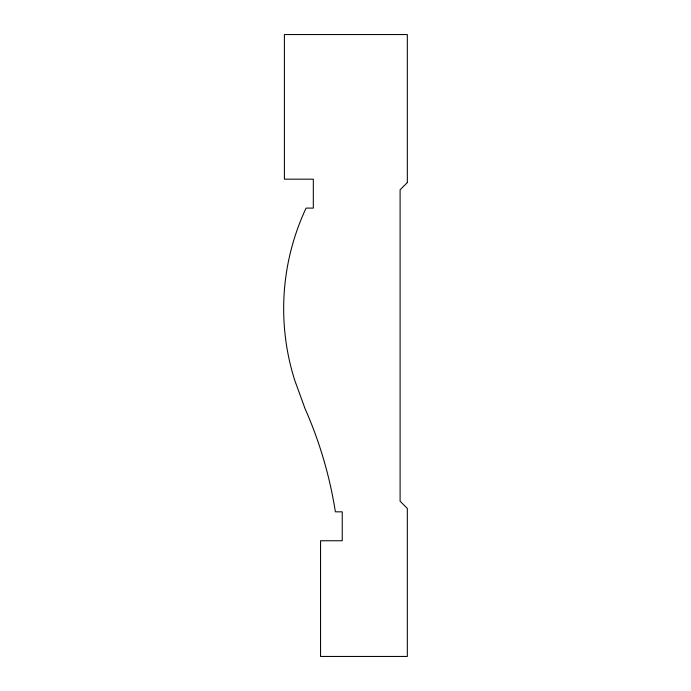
<?xml version="1.0" encoding="UTF-8"?>
<svg xmlns="http://www.w3.org/2000/svg" width="691" height="691" viewBox="0 0 691 691"><rect width="100%" height="100%" fill="white"/><g stroke="black" fill="none" stroke-linecap="round" stroke-linejoin="round"><path stroke-width="1.04" d="M407.327 182.562L400.098 189.792L400.098 501.208L407.327 508.438L407.327 656.45L320.555 656.45L320.555 540.751L342.244 540.751L342.244 511.824L335.377 511.824A413.46 413.46 0 0 0 305.077 408.718L294.746 380.292A236.901 236.901 0 0 1 306.087 208.103L313.317 208.103L313.317 179.176L284.398 179.176L284.398 34.55L407.327 34.55L407.327 182.562"/></g></svg>
